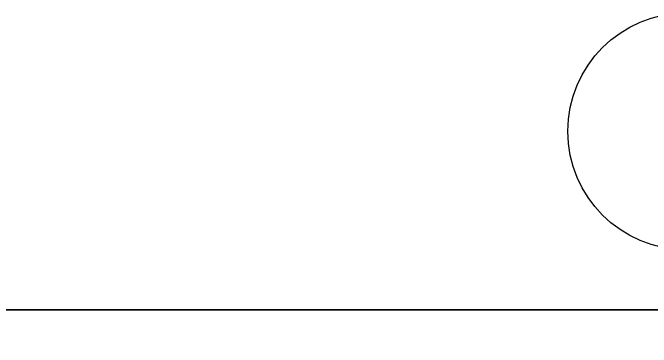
# Model space of a CAD drawing. Header units: millimetres. Extents: x -455371 to 117772, y -78417 to 116564.
# Drawn here: x -36957 to -34263, y 60811 to 62222 of the extents above; entities that cross this region are included whole.
import ezdxf

# ---------------------------------------------------------------- set-up
doc = ezdxf.new("R2010")
doc.units = ezdxf.units.MM
doc.layers.get('0').update_dxf_attribs({"color": 255})
doc.layers.add('fili fissi', color=210, linetype='Continuous', lineweight=18)
doc.layers.add('quote', color=5, linetype='Continuous', lineweight=15)
doc.styles.get("Standard").update_dxf_attribs({"font": 'arial.ttf'})
doc.dimstyles.new('scala1 a 50', dxfattribs={"dimtxt": 75, "dimasz": 50, "dimexe": 0.18, "dimexo": 250, "dimgap": 100, "dimtad": 2, "dimdec": 0, "dimlfac": 0.1, "dimzin": 0, "dimdsep": 46, "dimtxsty": 'Standard', "dimblk": 'OBLIQUE', "dimcen": -100, "dimadec": 0, "dimazin": 0, "dimtfac": 1, "dimtdec": 0, "dimtofl": 0, "dimtmove": 0, "dimatfit": 3, "dimfxl": 250, "dimfxlon": 1, "dimtolj": 1, "dimtzin": 0, "dimarcsym": 0})

# ---------------------------------------------------------------- blocks, each defined once
blk = doc.blocks.new('_Oblique')
at = {"color": 0, "linetype": 'ByBlock', "lineweight": -2}
blk.add_line((-0.5, -0.5), (0.5, 0.5), dxfattribs=at)
blk = doc.blocks.new('*D2230')
at = {"layer": 'Defpoints', "color": 0, "transparency": 16777216}
for p in [(-20489.5, 60969.5), (-38239.5, 59572.5), (-20489.5, 59572.5)]:
    blk.add_point(p, dxfattribs=at)
at = {"layer": 'quote', "color": 0, "lineweight": -2, "transparency": 16777216}
for p, q in [((-38239.5, 60719.5), (-38239.5, 60969.6)), ((-38239.5, 60969.5), (-20489.5, 60969.5)), ((-20489.5, 60719.5), (-20489.5, 60969.6))]:
    blk.add_line(p, q, dxfattribs=at)
at = {"layer": 'quote', "color": 0, "lineweight": -2, "transparency": 16777216, "xscale": 50, "yscale": 50, "zscale": 50, "rotation": 180}
blk.add_blockref('_Oblique', (-38239.5, 60969.5), dxfattribs=at)
at = {"layer": 'quote', "color": 0, "lineweight": -2, "transparency": 16777216, "xscale": 50, "yscale": 50, "zscale": 50}
blk.add_blockref('_Oblique', (-20489.5, 60969.5), dxfattribs=at)
at = {"layer": 'quote', "color": 0, "transparency": 16777216, "insert": (-29364.5, 61107.8), "char_height": 75, "attachment_point": 5}
blk.add_mtext('\\A1;1775', dxfattribs=at)

msp = doc.modelspace()

# ---------------------------------------------------------------- linework, layer by layer
at = {"layer": 'fili fissi'}
msp.add_circle((-34114.5, 61722.5), 500, dxfattribs=at)

# ---------------------------------------------------------------- dimensions: what is measured, and where the dimension line sits
at = {"layer": 'quote'}
dim = msp.add_linear_dim(base=(-20489.5, 60969.5), p1=(-38239.5, 59572.5), p2=(-20489.5, 59572.5), dimstyle='scala1 a 50', dxfattribs=at)
dim.commit()
dim.dimension.update_dxf_attribs({"geometry": '*D2230', "text_midpoint": (-29364.5, 61107.8)})

doc.saveas('drawing.dxf')
